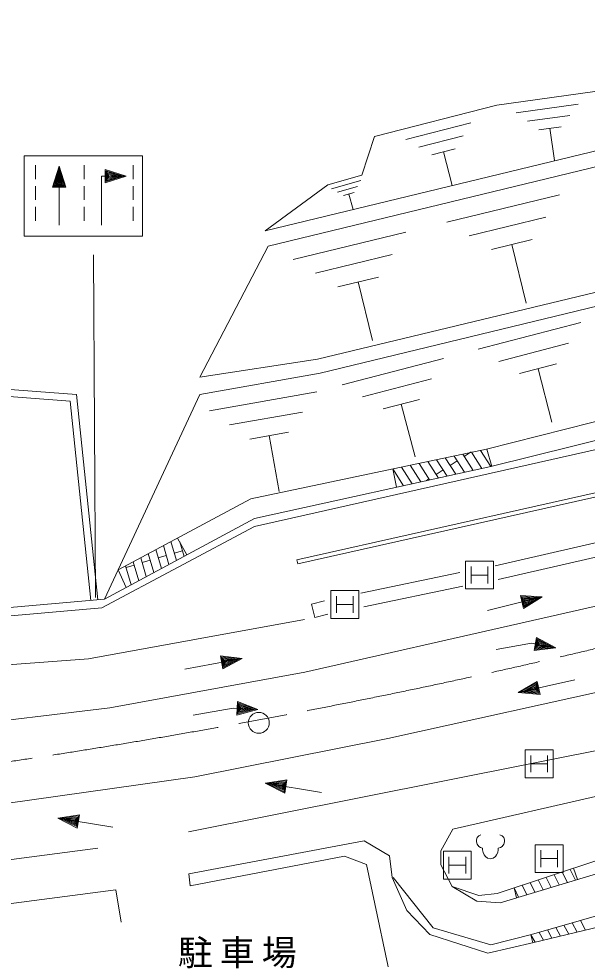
# Model space of a CAD drawing. Units: millimetres, scale not verified. Extents: x 40000 to 680000, y 20000 to 380000.
# Drawn here: x 341192 to 381887, y 252110 to 319471 of the extents above; entities that cross this region are included whole.
import ezdxf

# ---------------------------------------------------------------- set-up
doc = ezdxf.new("R2010")
doc.units = ezdxf.units.MM
doc.header["$LTSCALE"] = 1000
doc.linetypes.add('CHAIN', pattern=[18.5, 12, -1.5, 3.5, -1.5])
for name, color, linetype, lineweight in [('M-BGD', 7, 'Continuous', 13), ('M-BMK', 2, 'CHAIN', 13), ('M-BMK-SRVR', 3, 'Continuous', 13), ('M-STR-HTXT', 7, 'Continuous', 13), ('M-STR-STRC', 7, 'Continuous', 13)]:
    doc.layers.add(name, color=color, linetype=linetype, lineweight=lineweight)
doc.styles.add('ＭＳ ゴシック', font='')
doc.styles.get('ＭＳ ゴシック').set_extended_font_data('MS Gothic')

msp = doc.modelspace()

# ---------------------------------------------------------------- linework, layer by layer
at = {"layer": 'M-BGD'}
for p, q in [((376791, 312740), (381247, 313368)), ((380634, 312555), (377605, 312127)), ((368902, 310828), (373551, 312020)), ((378418, 311515), (380022, 311741)), ((379220, 311628), (379547, 309311)), ((372998, 311086), (369836, 310275)), ((370771, 309722), (372445, 310151)), ((371608, 309936), (372228, 307519)), ((363576, 307288), (365691, 307892)), ((365450, 307457), (364011, 307046)), ((364446, 306804), (365208, 307022)), ((364827, 306913), (365141, 305813)), ((371833, 304907), (379900, 306862)), ((378922, 305258), (373437, 303929)), ((360832, 302227), (368898, 304182)), ((375040, 302951), (377944, 303655)), ((376492, 303303), (377508, 299108)), ((367920, 302579), (362435, 301249)), ((364038, 300272), (366942, 300975)), ((365490, 300623), (366507, 296429)), ((374075, 295796), (381428, 297715)), ((380559, 296231), (375558, 294926)), ((364344, 293246), (371601, 295140)), ((377042, 294057), (379689, 294748)), ((378366, 294402), (379364, 290578)), ((370743, 293676), (365808, 292388)), ((354842, 291391), (362522, 292751)), ((367272, 291530), (369885, 292212)), ((368579, 291871), (369563, 288097)), ((361511, 291305), (356288, 290380)), ((357735, 289368), (360500, 289858)), ((359117, 289613), (359824, 285619)), ((374355, 287260), (373613, 288419)), ((374691, 288647), (375053, 287414)), ((371232, 286574), (370475, 287755)), ((371857, 286711), (371103, 287888)), ((372481, 286848), (371730, 288021)), ((372580, 287806), (372075, 287482)), ((373106, 286986), (372358, 288153)), ((373730, 287123), (372985, 288286)), ((368734, 286024), (367965, 287224)), ((368235, 285915), (367965, 287224)), ((369358, 286162), (368593, 287357)), ((369983, 286299), (369220, 287490)), ((370607, 286436), (369848, 287623)), ((371570, 287158), (371065, 286835)), ((361163, 280433), (388586, 286579)), ((370559, 286511), (370356, 286381)), ((352559, 282280), (353227, 281078)), ((351941, 280385), (351541, 281736)), ((352480, 280675), (352081, 282025)), ((353020, 280966), (352713, 282004)), ((382683, 281985), (375292, 280283)), ((350861, 279803), (350460, 281159)), ((351401, 280094), (351000, 281447)), ((351751, 281027), (351175, 280857)), ((352901, 281367), (352326, 281197)), ((382908, 281010), (375517, 279308)), ((349242, 278931), (348839, 280294)), ((349449, 280346), (348874, 280175)), ((349782, 279222), (349379, 280582)), ((350321, 279512), (349920, 280871)), ((350600, 280686), (350025, 280516)), ((361163, 280433), (361098, 280726)), ((373574, 280230), (373574, 279030)), ((374774, 280230), (374774, 279030)), ((348873, 278732), (348298, 280005)), ((372775, 279810), (365685, 278336)), ((373574, 279630), (374774, 279630)), ((372978, 278830), (365889, 277357)), ((363936, 278125), (363936, 276925)), ((363936, 277525), (365136, 277525)), ((365136, 278125), (365136, 276925)), ((363315, 276818), (362391, 276582)), ((377852, 266710), (377852, 265510)), ((377852, 266110), (379052, 266110)), ((379052, 266710), (379052, 265510)), ((353371, 258225), (365930, 260600)), ((371990, 259445), (371990, 258245)), ((373190, 259445), (373190, 258245)), ((378571, 259912), (378571, 258712)), ((379771, 259912), (379771, 258712)), ((371990, 258845), (373190, 258845)), ((378571, 259312), (379771, 259312)), ((379891, 257428), (379528, 258165)), ((380474, 257604), (380103, 258355)), ((381056, 257779), (380678, 258545)), ((380906, 258621), (381189, 257819)), ((377562, 256725), (377227, 257403)), ((378144, 256901), (377802, 257594)), ((378726, 257077), (378377, 257784)), ((379309, 257252), (378953, 257974)), ((317516, 253100), (348133, 257077)), ((348133, 257077), (348527, 254773)), ((376979, 256550), (376652, 257213)), ((376826, 256503), (376652, 257213)), ((381174, 254051), (380815, 254712)), ((381778, 254196), (381405, 254882)), ((378758, 253471), (378453, 254032)), ((379362, 253616), (379043, 254203)), ((379966, 253761), (379634, 254372)), ((380570, 253906), (380224, 254542)), ((378154, 253326), (377862, 253863)), ((377989, 253286), (377862, 253863))]:
    msp.add_line(p, q, dxfattribs=at)
for points in [[(404119, 322166), (389373, 318120), (390901, 312051), (358830, 304275), (363327, 307590), (365743, 308281), (366664, 311043), (375410, 313285), (382423, 314274), (386155, 314588), (385390, 317735)], [(404801, 321216), (390471, 317338), (392061, 311176), (359046, 303176), (354141, 293797), (362573, 295082), (385504, 300606), (409444, 307406)], [(411684, 306852), (385726, 299660), (362776, 294088), (354144, 292560), (347315, 277893)], [(250891, 270472), (298758, 272108), (301527, 273295), (318346, 274738), (319173, 275601), (328295, 276275), (329704, 275757), (347132, 277285), (358077, 283115), (386132, 289424), (416145, 297962), (426481, 296965), (442511, 301608)], [(347315, 277893), (358059, 283680), (374998, 287400), (395768, 292570), (415913, 298549), (426586, 297517), (437036, 300544), (434043, 301262)], [(348298, 280005), (357795, 285075), (374669, 288641), (395411, 293899), (415788, 299914), (426232, 298901), (434043, 301262)], [(361098, 280726), (388512, 286870), (413862, 294207)], [(339214, 292518), (344869, 292084), (346352, 277800)], [(339252, 293017), (345323, 292550), (346849, 277852)], [(373591, 288453), (373501, 288395), (373086, 288129)], [(374994, 287376), (374980, 287398), (374240, 288552)], [(250724, 270943), (298671, 272472), (301503, 273641), (318101, 275325), (318944, 276056), (328272, 276786), (329677, 276337), (347315, 277893)], [(363068, 277787), (362144, 277551), (362391, 276582)], [(361637, 276440), (346183, 273630), (318253, 271551)], [(353347, 261237), (384136, 267377), (388431, 267442), (392594, 266302), (395984, 264493)], [(406473, 242191), (402176, 248348), (399509, 253307), (398199, 256181), (396400, 258698), (391231, 263149), (387274, 264138), (383318, 263958), (372264, 261413)], [(372228, 257313), (374134, 256683), (375441, 256812), (386540, 260485), (391468, 262945)], [(372264, 261413), (371401, 259867), (371401, 258860), (372228, 257313), (373991, 256270), (375656, 256151), (386986, 259567), (392427, 262119)], [(374278, 261026), (374118, 260946), (373998, 260826), (373958, 260666), (373958, 260506), (373998, 260346), (374118, 260186), (374238, 260106), (374398, 260066), (374398, 259946), (374438, 259746), (374518, 259586), (374598, 259466), (374758, 259346), (374958, 259306), (375158, 259346), (375318, 259466), (375398, 259586), (375478, 259746), (375518, 259946), (375518, 260066), (375678, 260106), (375798, 260186), (375918, 260346), (375958, 260506), (375958, 260666), (375918, 260826), (375798, 260946), (375638, 261026)], [(299054, 256799), (319004, 256405), (346840, 260075)], [(365930, 260600), (367735, 259518), (367919, 257954), (368980, 255596), (370619, 253876), (374775, 252531), (378064, 253303)], [(377911, 253875), (388807, 257014), (394786, 260088)], [(368221, 248865), (366095, 258895), (364519, 259499), (353463, 257360), (353371, 258225)], [(378064, 253303), (389310, 256007), (395984, 259057)], [(377911, 253875), (374985, 253135), (370856, 254361), (368006, 257951)]]:
    msp.add_lwpolyline(points, dxfattribs=at)
for points in [[(373174, 278630), (373174, 280630), (375174, 280630), (375174, 278630)], [(363536, 276525), (363536, 278525), (365536, 278525), (365536, 276525)], [(377452, 265110), (377452, 267110), (379452, 267110), (379452, 265110)], [(378171, 258312), (378171, 260312), (380171, 260312), (380171, 258312)], [(371590, 257845), (371590, 259845), (373590, 259845), (373590, 257845)]]:
    msp.add_lwpolyline(points, close=True, dxfattribs=at)
at = {"layer": 'M-BMK'}
msp.add_arc((266850, 760804), 500000, 270.35282, 285.8226, dxfattribs=at)
at = {"layer": 'M-BMK-SRVR'}
msp.add_circle((358373, 269042), 750, dxfattribs=at)
at = {"layer": 'M-STR-STRC'}
for p, q in [((350053, 309644), (341582, 309644)), ((350053, 303902), (350053, 309644)), ((342379, 308992), (342379, 307992)), ((344072, 304699), (344072, 308911)), ((345879, 308992), (345879, 307992)), ((349379, 308992), (349379, 307992)), ((347119, 308200), (348876, 308200)), ((347119, 308200), (347119, 304699)), ((342379, 307492), (342379, 306492)), ((345879, 307492), (345879, 306492)), ((349379, 307492), (349379, 306492)), ((342379, 305992), (342379, 304992)), ((345879, 305992), (345879, 304992)), ((349379, 305992), (349379, 304992)), ((346673, 278013), (346539, 302557)), ((374755, 277096), (378675, 278067)), ((377907, 274740), (375371, 274300)), ((377907, 274740), (379652, 274410)), ((353069, 272879), (357193, 273652)), ((381005, 272116), (376941, 271217)), ((356533, 270093), (353673, 269588)), ((356533, 270093), (358317, 270007)), ((362859, 264062), (358831, 264730)), ((347933, 261574), (343976, 262221))]:
    msp.add_line(p, q, dxfattribs=at)
for points in [[(350053, 303902), (341582, 303902), (341582, 309644)], [(324731, 267334), (347706, 270112), (361659, 272672), (393213, 279824), (404115, 283083), (402632, 279594)], [(403636, 262942), (401233, 271560), (397941, 273401), (395248, 274345), (385099, 271790), (367617, 267910), (353795, 265174), (334317, 262427), (305716, 258896), (303346, 258860)]]:
    msp.add_lwpolyline(points, dxfattribs=at)
for points in [[(344072, 308911), (343592, 307411), (344552, 307412)], [(344072, 308732), (343682, 307471), (344462, 307471)], [(344072, 308552), (343772, 307532), (344372, 307532)], [(348876, 308200), (347376, 308680), (347376, 307720)], [(348696, 308200), (347436, 308590), (347436, 307810)], [(344072, 308371), (343862, 307592), (344282, 307592)], [(344072, 308192), (343952, 307652), (344192, 307651)], [(344072, 307952), (344042, 307712), (344102, 307712)], [(348516, 308200), (347496, 308500), (347496, 307900)], [(348336, 308200), (347556, 308410), (347556, 307990)], [(348156, 308200), (347616, 308320), (347616, 308080)], [(347916, 308200), (347676, 308230), (347676, 308170)], [(378675, 278067), (377103, 278172), (377334, 277240)], [(378500, 278024), (377183, 278099), (377371, 277342)], [(378325, 277980), (377263, 278026), (377407, 277444)], [(378151, 277937), (377343, 277953), (377444, 277546)], [(377976, 277894), (377423, 277880), (377481, 277647)], [(377743, 277836), (377503, 277808), (377517, 277749)], [(379652, 274410), (378267, 275160), (378088, 274217)], [(379475, 274443), (378309, 275061), (378164, 274295)], [(379298, 274477), (378351, 274961), (378240, 274372)], [(379121, 274510), (378394, 274862), (378316, 274449)], [(378944, 274544), (378436, 274762), (378391, 274526)], [(378708, 274588), (378478, 274663), (378467, 274604)], [(357193, 273652), (355631, 273847), (355808, 272904)], [(357016, 273619), (355706, 273770), (355850, 273003)], [(356840, 273585), (355782, 273692), (355892, 273103)], [(356663, 273552), (355857, 273615), (355935, 273202)], [(356486, 273519), (355933, 273538), (355977, 273302)], [(356250, 273475), (356008, 273460), (356019, 273401)], [(376941, 271217), (378510, 271072), (378302, 272010)], [(377117, 271256), (378432, 271147), (378263, 271909)], [(377293, 271295), (378354, 271222), (378224, 271808)], [(377469, 271333), (378276, 271297), (378185, 271707)], [(377644, 271372), (378198, 271372), (378146, 271606)], [(377879, 271424), (378120, 271447), (378107, 271505)], [(358317, 270007), (356842, 270558), (356796, 269600)], [(358137, 270015), (356898, 270466), (356860, 269686)], [(357958, 270024), (356953, 270373), (356924, 269774)], [(357778, 270033), (357009, 270280), (356988, 269860)], [(357598, 270041), (357064, 270187), (357053, 269948)], [(357358, 270053), (357120, 270094), (357117, 270034)], [(358831, 264730), (360232, 264011), (360389, 264958)], [(359009, 264700), (360188, 264109), (360315, 264879)], [(359186, 264671), (360143, 264208), (360241, 264800)], [(359364, 264641), (360099, 264307), (360167, 264721)], [(359541, 264612), (360054, 264405), (360094, 264642)], [(359778, 264573), (360010, 264504), (360020, 264563)], [(343976, 262221), (345379, 261505), (345534, 262453)], [(344154, 262192), (345335, 261604), (345461, 262374)], [(344332, 262163), (345290, 261702), (345387, 262294)], [(344509, 262134), (345245, 261801), (345313, 262215)], [(344687, 262105), (345200, 261899), (345239, 262136)], [(344924, 262066), (345156, 261998), (345166, 262057)]]:
    msp.add_lwpolyline(points, close=True, dxfattribs=at)

# ---------------------------------------------------------------- texts
at = {"layer": 'M-STR-HTXT', "insert": (352587, 251456), "char_height": 1833, "attachment_point": 7, "style": 'ＭＳ ゴシック'}
msp.add_mtext('\\T1.2;駐車場', dxfattribs=at)

doc.saveas('drawing.dxf')
